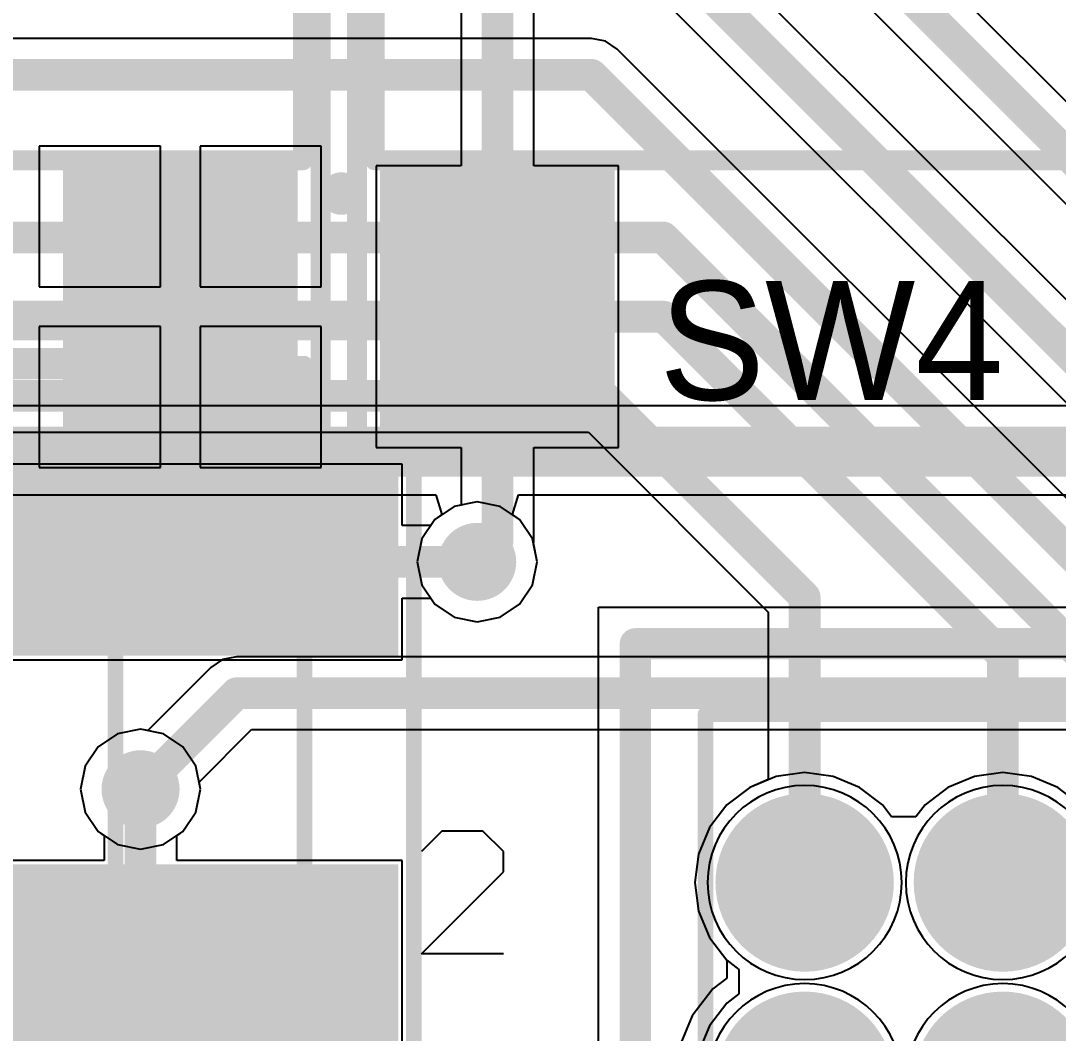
# Model space of a CAD drawing. Header units: millimetres. Extents: x 3.6 to 6.79, y 1.07 to 2.73.
# Drawn here: x 4.328 to 4.5897, y 2.1702 to 2.4257 of the extents above; entities that cross this region are included whole.
import ezdxf

# ---------------------------------------------------------------- set-up
doc = ezdxf.new("R2010")
doc.units = ezdxf.units.MM
doc.header["$MEASUREMENT"] = 0
for name, color, linetype in [('BottomLayer', 5, 'Continuous'), ('BottomOverlay', 54, 'Continuous'), ('BottomPaste', 16, 'Continuous'), ('BottomSolder', 6, 'Continuous'), ('Mechanical11', 56, 'Continuous'), ('Mechanical13', 56, 'Continuous'), ('Mechanical15', 56, 'Continuous'), ('MidLayer1', 16, 'Continuous'), ('MidLayer2', 76, 'Continuous'), ('MultiLayer', 9, 'Continuous'), ('PadHoleLayer', 156, 'Continuous'), ('TopLayer', 1, 'Continuous'), ('TopOverlay', 2, 'Continuous'), ('TopPaste', 8, 'Continuous'), ('TopSolder', 216, 'Continuous'), ('ViaHoleLayer', 16, 'Continuous')]:
    doc.layers.add(name, color=color, linetype=linetype)

# ---------------------------------------------------------------- blocks, each defined once
blk = doc.blocks.new('61031621121_B_11')
at = {"layer": 'BottomLayer'}
for points in [[(0.23031, -0.16732), (0.26969, -0.16732), (0.23031, -0.04528), (0.26969, -0.04528)], [(0.33032, -0.16732), (0.36968, -0.16732), (0.33032, -0.04528), (0.36968, -0.04528)]]:
    blk.add_solid(points, dxfattribs=at)
at = {"layer": 'BottomOverlay', "const_width": 0.00787}
for points in [[(0.4, 0.1), (0.4, -0.1)], [(0.38071, -0.1), (0.4, -0.1)]]:
    blk.add_lwpolyline(points, dxfattribs=at)
at = {"layer": 'BottomOverlay', "const_width": 0.00394}
for points in [[(0.37874, -0.1, 1), (0.38268, -0.1, 1)], [(0.39803, -0.1, 1), (0.40197, -0.1, 1)], [(0.39803, -0.1, 1), (0.40197, -0.1, 1)]]:
    blk.add_lwpolyline(points, format="xyb", close=True, dxfattribs=at)
at = {"layer": 'BottomPaste'}
for points in [[(0.23031, -0.16732), (0.26969, -0.16732), (0.23031, -0.04528), (0.26969, -0.04528)], [(0.33032, -0.16732), (0.36968, -0.16732), (0.33032, -0.04528), (0.36968, -0.04528)]]:
    blk.add_solid(points, dxfattribs=at)
at = {"layer": 'BottomSolder'}
for points in [[(0.22631, -0.17132), (0.27369, -0.17132), (0.22631, -0.04128), (0.27369, -0.04128)], [(0.32632, -0.17132), (0.37368, -0.17132), (0.32632, -0.04128), (0.37368, -0.04128)]]:
    blk.add_solid(points, dxfattribs=at)
at = {"layer": 'Mechanical11', "const_width": 0.00394}
for points in [[(0.4, 0.1), (0.4, -0.1)], [(-0.4, -0.1), (0.4, -0.1)]]:
    blk.add_lwpolyline(points, dxfattribs=at)
at = {"layer": 'Mechanical11', "const_width": 0.00197}
blk.add_lwpolyline([(0.39902, -0.1, 1), (0.40098, -0.1, 1)], format="xyb", close=True, dxfattribs=at)
blk.add_lwpolyline([(0.39902, -0.1, 1), (0.40098, -0.1, 1)], format="xyb", close=True, dxfattribs=at)
at = {"layer": 'Mechanical13', "const_width": 0.00394}
for points in [[(0.4, 0.14764), (0.4, -0.14764)], [(-0.4, -0.14764), (0.4, -0.14764)]]:
    blk.add_lwpolyline(points, dxfattribs=at)
at = {"layer": 'Mechanical13', "const_width": 0.00197}
blk.add_lwpolyline([(0.39902, -0.14764, 1), (0.40098, -0.14764, 1)], format="xyb", close=True, dxfattribs=at)
blk.add_lwpolyline([(0.39902, -0.14764, 1), (0.40098, -0.14764, 1)], format="xyb", close=True, dxfattribs=at)
at = {"layer": 'Mechanical15', "const_width": 0.00394}
for points in [[(0.40787, 0.1752), (0.40787, -0.1752)], [(-0.40787, -0.1752), (0.40787, -0.1752)]]:
    blk.add_lwpolyline(points, dxfattribs=at)
at = {"layer": 'Mechanical15', "const_width": 0.00197}
blk.add_lwpolyline([(0.40689, -0.1752, 1), (0.40886, -0.1752, 1)], format="xyb", close=True, dxfattribs=at)
blk.add_lwpolyline([(0.40689, -0.1752, 1), (0.40886, -0.1752, 1)], format="xyb", close=True, dxfattribs=at)
blk = doc.blocks.new('SW2_SMD_30')
at = {"layer": 'Mechanical15', "const_width": 0.005}
for points in [[(-0.19685, 0.12402), (-0.19685, -0.12402)], [(-0.19685, 0.12402), (0.19685, 0.12402)]]:
    blk.add_lwpolyline(points, dxfattribs=at)
at = {"layer": 'Mechanical15', "const_width": 0.0025}
blk.add_lwpolyline([(-0.1981, 0.12402, 1), (-0.1956, 0.12402, 1)], format="xyb", close=True, dxfattribs=at)
blk.add_lwpolyline([(-0.1981, 0.12402, 1), (-0.1956, 0.12402, 1)], format="xyb", close=True, dxfattribs=at)
at = {"layer": 'TopLayer'}
blk.add_solid([(-0.18701, 0.06299), (-0.12598, 0.06299), (-0.18701, 0.11417), (-0.12598, 0.11417)], dxfattribs=at)
at = {"layer": 'TopOverlay'}
for points, const_width in [([(-0.12653, 0.12795, 1), (-0.12937, 0.12795, 1)], 0.00787), ([(-0.13134, 0.12795, 1), (-0.1274, 0.12795, 1)], 0.00394), ([(-0.1285, 0.12795, 1), (-0.12456, 0.12795, 1)], 0.00394), ([(-0.1208, 0.11955, 1), (-0.1183, 0.11955, 1)], 0.0025), ([(-0.1208, 0.11955, 1), (-0.1183, 0.11955, 1)], 0.0025)]:
    blk.add_lwpolyline(points, format="xyb", close=True, dxfattribs=dict(at, const_width=const_width))
at = {"layer": 'TopOverlay', "const_width": 0.005}
for points in [[(-0.11955, 0.11955), (0.11955, 0.11955)], [(-0.11955, 0.11955), (-0.11955, -0.11955)]]:
    blk.add_lwpolyline(points, dxfattribs=at)
at = {"layer": 'TopPaste'}
blk.add_solid([(-0.18701, 0.06299), (-0.12598, 0.06299), (-0.18701, 0.11417), (-0.12598, 0.11417)], dxfattribs=at)
at = {"layer": 'TopSolder'}
blk.add_solid([(-0.19101, 0.05899), (-0.12198, 0.05899), (-0.19101, 0.11817), (-0.12198, 0.11817)], dxfattribs=at)
blk = doc.blocks.new('SW2_SMD_31')
at = {"layer": 'Mechanical15', "const_width": 0.005}
for points in [[(-0.19685, 0.12402), (-0.19685, -0.12402)], [(-0.19685, -0.12402), (0.19685, -0.12402)]]:
    blk.add_lwpolyline(points, dxfattribs=at)
at = {"layer": 'Mechanical15', "const_width": 0.0025}
blk.add_lwpolyline([(-0.1981, -0.12402, 1), (-0.1956, -0.12402, 1)], format="xyb", close=True, dxfattribs=at)
blk.add_lwpolyline([(-0.1981, -0.12402, 1), (-0.1956, -0.12402, 1)], format="xyb", close=True, dxfattribs=at)
at = {"layer": 'TopLayer'}
blk.add_solid([(-0.18701, -0.11417), (-0.12598, -0.11417), (-0.18701, -0.06299), (-0.12598, -0.06299)], dxfattribs=at)
at = {"layer": 'TopOverlay', "const_width": 0.005}
for points in [[(-0.11955, 0.11955), (-0.11955, -0.11955)], [(-0.11955, -0.11955), (0.11955, -0.11955)]]:
    blk.add_lwpolyline(points, dxfattribs=at)
at = {"layer": 'TopOverlay', "const_width": 0.0025}
blk.add_lwpolyline([(-0.1208, -0.11955, 1), (-0.1183, -0.11955, 1)], format="xyb", close=True, dxfattribs=at)
blk.add_lwpolyline([(-0.1208, -0.11955, 1), (-0.1183, -0.11955, 1)], format="xyb", close=True, dxfattribs=at)
at = {"layer": 'TopPaste'}
blk.add_solid([(-0.18701, -0.11417), (-0.12598, -0.11417), (-0.18701, -0.06299), (-0.12598, -0.06299)], dxfattribs=at)
at = {"layer": 'TopSolder'}
blk.add_solid([(-0.19101, -0.11817), (-0.12198, -0.11817), (-0.19101, -0.05899), (-0.12198, -0.05899)], dxfattribs=at)
blk = doc.blocks.new('SAMTEC_FTS_108_04_X_D_115')
at = {"layer": 'BottomLayer', "const_width": 0.0225}
for points in [[(-0.18625, 0.025, 1), (-0.16375, 0.025, 1)], [(-0.13625, 0.025, 1), (-0.11375, 0.025, 1)], [(-0.18625, -0.025, 1), (-0.16375, -0.025, 1)], [(-0.13625, -0.025, 1), (-0.11375, -0.025, 1)]]:
    blk.add_lwpolyline(points, format="xyb", close=True, dxfattribs=at)
at = {"layer": 'BottomSolder'}
for points in [[(-0.15051, 0.025, 1), (-0.19949, 0.025, 1)], [(-0.10051, 0.025, 1), (-0.14949, 0.025, 1)], [(-0.19949, 0.025, 1), (-0.19949, 0.025, 1)], [(-0.15051, 0.025, 1), (-0.15051, 0.025, 1)], [(-0.14949, 0.025, 1), (-0.14949, 0.025, 1)], [(-0.15051, -0.025, 1), (-0.19949, -0.025, 1)], [(-0.10051, -0.025, 1), (-0.14949, -0.025, 1)]]:
    blk.add_lwpolyline(points, format="xyb", close=True, dxfattribs=at)
at = {"layer": 'BottomSolder', "const_width": 0.0225}
for points in [[(-0.18625, 0.025, 1), (-0.16375, 0.025, 1)], [(-0.13625, 0.025, 1), (-0.11375, 0.025, 1)], [(-0.18625, -0.025, 1), (-0.16375, -0.025, 1)], [(-0.13625, -0.025, 1), (-0.11375, -0.025, 1)]]:
    blk.add_lwpolyline(points, format="xyb", close=True, dxfattribs=at)
at = {"layer": 'Mechanical13'}
for p, q in [((-0.26649, 0.038), (-0.27165, 0.03283)), ((-0.25616, 0.038), (-0.26649, 0.038)), ((-0.25099, 0.03283), (-0.25616, 0.038)), ((-0.25099, 0.02767), (-0.25099, 0.03283)), ((-0.27165, 0.00701), (-0.25099, 0.02767)), ((-0.25099, 0.00701), (-0.27165, 0.00701))]:
    blk.add_line(p, q, dxfattribs=at)
at = {"layer": 'Mechanical13', "const_width": 0.00394}
for points in [[(-0.21772, -0.08524), (-0.21772, 0.08524)], [(-0.21772, 0.08524), (0.21772, 0.08524)], [(-0.2, -0.06748), (-0.2, 0.06748)], [(-0.2, 0.06748), (-0.15, 0.06748)], [(-0.15, 0.06748), (-0.1, 0.06748)], [(-0.18299, 0.03299), (-0.16701, 0.03299)], [(-0.18299, 0.01701), (-0.18299, 0.03299)], [(-0.16701, 0.01701), (-0.16701, 0.03299)], [(-0.13299, 0.01701), (-0.13299, 0.03299)], [(-0.13299, 0.03299), (-0.11701, 0.03299)], [(-0.11701, 0.01701), (-0.11701, 0.03299)], [(-0.18299, 0.01701), (-0.16701, 0.01701)], [(-0.13299, 0.01701), (-0.11701, 0.01701)]]:
    blk.add_lwpolyline(points, dxfattribs=at)
at = {"layer": 'Mechanical13', "const_width": 0.00197}
for points in [[(-0.2187, 0.08524, 1), (-0.21673, 0.08524, 1)], [(-0.2187, 0.08524, 1), (-0.21673, 0.08524, 1)], [(-0.20098, 0.06748, 1), (-0.19902, 0.06748, 1)], [(-0.20098, 0.06748, 1), (-0.19902, 0.06748, 1)], [(-0.15098, 0.06748, 1), (-0.14902, 0.06748, 1)], [(-0.15098, 0.06748, 1), (-0.14902, 0.06748, 1)], [(-0.18398, 0.03299, 1), (-0.18201, 0.03299, 1)], [(-0.18398, 0.03299, 1), (-0.18201, 0.03299, 1)], [(-0.16799, 0.03299, 1), (-0.16602, 0.03299, 1)], [(-0.16799, 0.03299, 1), (-0.16602, 0.03299, 1)], [(-0.13398, 0.03299, 1), (-0.13201, 0.03299, 1)], [(-0.13398, 0.03299, 1), (-0.13201, 0.03299, 1)], [(-0.11799, 0.03299, 1), (-0.11602, 0.03299, 1)], [(-0.11799, 0.03299, 1), (-0.11602, 0.03299, 1)], [(-0.18398, 0.01701, 1), (-0.18201, 0.01701, 1)], [(-0.18398, 0.01701, 1), (-0.18201, 0.01701, 1)], [(-0.16799, 0.01701, 1), (-0.16602, 0.01701, 1)], [(-0.16799, 0.01701, 1), (-0.16602, 0.01701, 1)], [(-0.13398, 0.01701, 1), (-0.13201, 0.01701, 1)], [(-0.13398, 0.01701, 1), (-0.13201, 0.01701, 1)], [(-0.11799, 0.01701, 1), (-0.11602, 0.01701, 1)], [(-0.11799, 0.01701, 1), (-0.11602, 0.01701, 1)]]:
    blk.add_lwpolyline(points, format="xyb", close=True, dxfattribs=at)
at = {"layer": 'Mechanical15'}
for p, q in [((-0.22697, -0.09449), (-0.22697, 0.09449)), ((-0.22697, 0.09449), (0.22697, 0.09449))]:
    blk.add_line(p, q, dxfattribs=at)
at = {"layer": 'MidLayer1', "const_width": 0.0225}
for points in [[(-0.18625, 0.025, 1), (-0.16375, 0.025, 1)], [(-0.13625, 0.025, 1), (-0.11375, 0.025, 1)], [(-0.18625, -0.025, 1), (-0.16375, -0.025, 1)], [(-0.13625, -0.025, 1), (-0.11375, -0.025, 1)]]:
    blk.add_lwpolyline(points, format="xyb", close=True, dxfattribs=at)
at = {"layer": 'MidLayer2', "const_width": 0.0225}
for points in [[(-0.18625, 0.025, 1), (-0.16375, 0.025, 1)], [(-0.13625, 0.025, 1), (-0.11375, 0.025, 1)], [(-0.18625, -0.025, 1), (-0.16375, -0.025, 1)], [(-0.13625, -0.025, 1), (-0.11375, -0.025, 1)]]:
    blk.add_lwpolyline(points, format="xyb", close=True, dxfattribs=at)
at = {"layer": 'MultiLayer', "const_width": 0.0225}
for points in [[(-0.18625, 0.025, 1), (-0.16375, 0.025, 1)], [(-0.13625, 0.025, 1), (-0.11375, 0.025, 1)], [(-0.18625, -0.025, 1), (-0.16375, -0.025, 1)], [(-0.13625, -0.025, 1), (-0.11375, -0.025, 1)]]:
    blk.add_lwpolyline(points, format="xyb", close=True, dxfattribs=at)
at = {"layer": 'PadHoleLayer', "const_width": 0.01398}
for points in [[(-0.18199, 0.025, 1), (-0.16801, 0.025, 1)], [(-0.13199, 0.025, 1), (-0.11801, 0.025, 1)], [(-0.18199, -0.025, 1), (-0.16801, -0.025, 1)], [(-0.13199, -0.025, 1), (-0.11801, -0.025, 1)]]:
    blk.add_lwpolyline(points, format="xyb", close=True, dxfattribs=at)
at = {"layer": 'TopLayer', "const_width": 0.0225}
for points in [[(-0.18625, 0.025, 1), (-0.16375, 0.025, 1)], [(-0.13625, 0.025, 1), (-0.11375, 0.025, 1)], [(-0.18625, -0.025, 1), (-0.16375, -0.025, 1)], [(-0.13625, -0.025, 1), (-0.11375, -0.025, 1)]]:
    blk.add_lwpolyline(points, format="xyb", close=True, dxfattribs=at)
at = {"layer": 'TopOverlay'}
for p, q in [((-0.26649, 0.038), (-0.27165, 0.03283)), ((-0.25616, 0.038), (-0.26649, 0.038)), ((-0.25099, 0.03283), (-0.25616, 0.038)), ((-0.25099, 0.02767), (-0.25099, 0.03283)), ((-0.27165, 0.00701), (-0.25099, 0.02767)), ((-0.25099, 0.00701), (-0.27165, 0.00701))]:
    blk.add_line(p, q, dxfattribs=at)
at = {"layer": 'TopOverlay', "const_width": 0.00787}
for points in [[(-0.21772, -0.08524), (-0.21772, 0.08524)], [(-0.21772, 0.08524), (0.21772, 0.08524)]]:
    blk.add_lwpolyline(points, dxfattribs=at)
at = {"layer": 'TopOverlay', "const_width": 0.00394}
blk.add_lwpolyline([(-0.21968, 0.08524, 1), (-0.21575, 0.08524, 1)], format="xyb", close=True, dxfattribs=at)
blk.add_lwpolyline([(-0.21968, 0.08524, 1), (-0.21575, 0.08524, 1)], format="xyb", close=True, dxfattribs=at)
at = {"layer": 'TopSolder'}
for points in [[(-0.15051, 0.025, 1), (-0.19949, 0.025, 1)], [(-0.10051, 0.025, 1), (-0.14949, 0.025, 1)], [(-0.19949, 0.025, 1), (-0.19949, 0.025, 1)], [(-0.15051, 0.025, 1), (-0.15051, 0.025, 1)], [(-0.14949, 0.025, 1), (-0.14949, 0.025, 1)], [(-0.15051, -0.025, 1), (-0.19949, -0.025, 1)], [(-0.10051, -0.025, 1), (-0.14949, -0.025, 1)]]:
    blk.add_lwpolyline(points, format="xyb", close=True, dxfattribs=at)
at = {"layer": 'TopSolder', "const_width": 0.0225}
for points in [[(-0.18625, 0.025, 1), (-0.16375, 0.025, 1)], [(-0.13625, 0.025, 1), (-0.11375, 0.025, 1)], [(-0.18625, -0.025, 1), (-0.16375, -0.025, 1)], [(-0.13625, -0.025, 1), (-0.11375, -0.025, 1)]]:
    blk.add_lwpolyline(points, format="xyb", close=True, dxfattribs=at)

msp = doc.modelspace()

# ---------------------------------------------------------------- linework, layer by layer
at = {"layer": 'BottomLayer'}
for p, q in [((4.76389, 2.23309), (4.51449, 2.48249)), ((4.5042, 2.46682), (4.73065, 2.24037)), ((4.71387, 2.23308), (4.49847, 2.44849)), ((4.48818, 2.43282), (4.68063, 2.24037)), ((4.47198, 2.42118), (4.09772, 2.42118)), ((4.47549, 2.42048), (4.47198, 2.42118)), ((4.47846, 2.41849), (4.47549, 2.42048)), ((4.66387, 2.23308), (4.47846, 2.41849)), ((4.06, 2.32182), (4.4712, 2.32182)), ((4.4712, 2.32182), (4.51656, 2.27646)), ((4.42424, 2.31383), (4.2922, 2.31383)), ((4.42424, 2.29832), (4.42424, 2.31383)), ((4.43735, 2.30312), (4.43244, 2.29984)), ((4.44314, 2.30428), (4.43735, 2.30312)), ((4.44893, 2.30312), (4.44314, 2.30428)), ((4.45384, 2.29984), (4.44893, 2.30312)), ((4.43142, 2.29832), (4.42424, 2.29832)), ((4.43244, 2.29984), (4.43142, 2.29832)), ((4.45712, 2.29493), (4.45384, 2.29984)), ((4.45828, 2.28914), (4.45712, 2.29493)), ((4.45712, 2.28335), (4.45828, 2.28914)), ((4.45384, 2.27844), (4.45712, 2.28335)), ((4.42424, 2.26446), (4.42424, 2.27997)), ((4.42424, 2.27997), (4.43142, 2.27997)), ((4.43142, 2.27997), (4.43244, 2.27844)), ((4.43244, 2.27844), (4.43735, 2.27516)), ((4.44893, 2.27516), (4.45384, 2.27844)), ((4.43735, 2.27516), (4.44314, 2.27401)), ((4.44314, 2.27401), (4.44893, 2.27516)), ((4.51656, 2.27646), (4.51656, 2.2342)), ((4.2922, 2.26446), (4.42424, 2.26446)), ((4.35243, 2.24576), (4.34752, 2.24248)), ((4.35822, 2.24691), (4.35243, 2.24576)), ((4.36401, 2.24576), (4.35822, 2.24691)), ((4.36892, 2.24248), (4.36401, 2.24576)), ((4.34752, 2.24248), (4.34424, 2.23757)), ((4.3722, 2.23757), (4.36892, 2.24248)), ((4.34424, 2.23757), (4.34309, 2.23178)), ((4.37335, 2.23178), (4.3722, 2.23757)), ((4.51656, 2.2342), (4.51187, 2.23226)), ((4.34309, 2.23178), (4.34424, 2.22599)), ((4.3722, 2.22599), (4.37335, 2.23178)), ((4.51187, 2.23226), (4.50613, 2.22785)), ((4.50613, 2.22785), (4.50172, 2.2221)), ((4.34424, 2.22599), (4.34752, 2.22108)), ((4.36892, 2.22108), (4.3722, 2.22599)), ((4.50172, 2.2221), (4.49895, 2.21542)), ((4.34752, 2.22108), (4.34904, 2.22006)), ((4.34904, 2.22006), (4.34904, 2.21383)), ((4.3674, 2.22006), (4.36892, 2.22108)), ((4.3674, 2.21383), (4.3674, 2.22006)), ((4.49895, 2.21542), (4.498, 2.20824)), ((4.34904, 2.21383), (4.2922, 2.21383)), ((4.42424, 2.21383), (4.3674, 2.21383)), ((4.42424, 2.16446), (4.42424, 2.21383)), ((4.498, 2.20824), (4.49895, 2.20106)), ((4.49895, 2.20106), (4.50172, 2.19437)), ((4.50172, 2.19437), (4.50613, 2.18862)), ((4.50613, 2.18862), (4.50914, 2.18631)), ((4.50914, 2.18631), (4.50914, 2.18016)), ((4.50914, 2.18016), (4.50613, 2.17785)), ((4.50613, 2.17785), (4.50172, 2.1721)), ((4.50172, 2.1721), (4.49895, 2.16542))]:
    msp.add_line(p, q, dxfattribs=at)
at = {"layer": 'BottomLayer', "const_width": 0.008}
for points in [[(4.508, 2.476), (4.77574, 2.20826)], [(4.49198, 2.442), (4.72574, 2.20824)], [(4.086, 2.412), (4.47198, 2.412)], [(4.47198, 2.412), (4.67574, 2.20824)], [(4.284, 2.371), (4.49, 2.371)], [(4.49, 2.371), (4.62574, 2.23526)], [(4.08, 2.351), (4.4902, 2.351)], [(4.4902, 2.351), (4.57574, 2.26546)], [(4.06, 2.331), (4.475, 2.331)], [(4.475, 2.331), (4.52574, 2.28026)], [(4.35822, 2.28914), (4.44314, 2.28914)], [(4.52574, 2.20824), (4.52574, 2.28026)], [(4.57574, 2.20824), (4.57574, 2.26546)], [(4.35822, 2.18914), (4.35822, 2.23178)]]:
    msp.add_lwpolyline(points, dxfattribs=at)
at = {"layer": 'BottomLayer'}
for points, const_width in [([(4.46998, 2.412, 1), (4.47398, 2.412, 1)], 0.004), ([(4.46998, 2.412, 1), (4.47398, 2.412, 1)], 0.004), ([(4.488, 2.371, 1), (4.492, 2.371, 1)], 0.004), ([(4.488, 2.371, 1), (4.492, 2.371, 1)], 0.004), ([(4.4882, 2.351, 1), (4.4922, 2.351, 1)], 0.004), ([(4.4882, 2.351, 1), (4.4922, 2.351, 1)], 0.004), ([(4.473, 2.331, 1), (4.477, 2.331, 1)], 0.004), ([(4.473, 2.331, 1), (4.477, 2.331, 1)], 0.004), ([(4.43822, 2.28914, 1), (4.44806, 2.28914, 1)], 0.00984), ([(4.35622, 2.28914, 1), (4.36022, 2.28914, 1)], 0.004), ([(4.44114, 2.28914, 1), (4.44514, 2.28914, 1)], 0.004), ([(4.52374, 2.28026, 1), (4.52774, 2.28026, 1)], 0.004), ([(4.52374, 2.28026, 1), (4.52774, 2.28026, 1)], 0.004), ([(4.57374, 2.26546, 1), (4.57774, 2.26546, 1)], 0.004), ([(4.57374, 2.26546, 1), (4.57774, 2.26546, 1)], 0.004), ([(4.3533, 2.23178, 1), (4.36314, 2.23178, 1)], 0.00984), ([(4.35622, 2.23178, 1), (4.36022, 2.23178, 1)], 0.004), ([(4.52374, 2.20824, 1), (4.52774, 2.20824, 1)], 0.004), ([(4.57374, 2.20824, 1), (4.57774, 2.20824, 1)], 0.004), ([(4.35622, 2.18914, 1), (4.36022, 2.18914, 1)], 0.004)]:
    msp.add_lwpolyline(points, format="xyb", close=True, dxfattribs=dict(at, const_width=const_width))
at = {"layer": 'MidLayer1'}
for p, q in [((5.4732, 2.32849), (4.17227, 2.32849)), ((4.23126, 2.30606), (4.43274, 2.30606)), ((4.43274, 2.30606), (4.43426, 2.30106)), ((4.45203, 2.30106), (4.45354, 2.30606)), ((4.45354, 2.30606), (4.94595, 2.30606)), ((4.43426, 2.30106), (4.43244, 2.29984)), ((4.45384, 2.29984), (4.45203, 2.30106)), ((4.43244, 2.29984), (4.42916, 2.29493)), ((4.45712, 2.29493), (4.45384, 2.29984)), ((4.42916, 2.29493), (4.42801, 2.28914)), ((4.45828, 2.28914), (4.45712, 2.29493)), ((4.42801, 2.28914), (4.42916, 2.28335)), ((4.45712, 2.28335), (4.45828, 2.28914)), ((4.42916, 2.28335), (4.43244, 2.27844)), ((4.45384, 2.27844), (4.45712, 2.28335)), ((4.43244, 2.27844), (4.43735, 2.27516)), ((4.44893, 2.27516), (4.45384, 2.27844)), ((4.43735, 2.27516), (4.44314, 2.27401)), ((4.44314, 2.27401), (4.44893, 2.27516)), ((4.35243, 2.24576), (4.34752, 2.24248)), ((4.35822, 2.24691), (4.35243, 2.24576)), ((4.36401, 2.24576), (4.35822, 2.24691)), ((4.36892, 2.24248), (4.36401, 2.24576)), ((4.34752, 2.24248), (4.34424, 2.23757)), ((4.3722, 2.23757), (4.36892, 2.24248)), ((4.34424, 2.23757), (4.34309, 2.23178)), ((4.37335, 2.23178), (4.3722, 2.23757)), ((4.51856, 2.23503), (4.51187, 2.23226)), ((4.52574, 2.23597), (4.51856, 2.23503)), ((4.53292, 2.23503), (4.52574, 2.23597)), ((4.53961, 2.23226), (4.53292, 2.23503)), ((4.56856, 2.23503), (4.56187, 2.23226)), ((4.57574, 2.23597), (4.56856, 2.23503)), ((4.58292, 2.23503), (4.57574, 2.23597)), ((4.58961, 2.23226), (4.58292, 2.23503)), ((4.34309, 2.23178), (4.34424, 2.22599)), ((4.3722, 2.22599), (4.37335, 2.23178)), ((4.51187, 2.23226), (4.50613, 2.22785)), ((4.54535, 2.22785), (4.53961, 2.23226)), ((4.56187, 2.23226), (4.55613, 2.22785)), ((4.59535, 2.22785), (4.58961, 2.23226)), ((4.50613, 2.22785), (4.50172, 2.2221)), ((4.54767, 2.22483), (4.54535, 2.22785)), ((4.55613, 2.22785), (4.55381, 2.22483)), ((4.34424, 2.22599), (4.34752, 2.22108)), ((4.36892, 2.22108), (4.3722, 2.22599)), ((4.55381, 2.22483), (4.54767, 2.22483)), ((4.50172, 2.2221), (4.49895, 2.21542)), ((4.34752, 2.22108), (4.35243, 2.2178)), ((4.36401, 2.2178), (4.36892, 2.22108)), ((4.35243, 2.2178), (4.35822, 2.21665)), ((4.35822, 2.21665), (4.36401, 2.2178)), ((4.49895, 2.21542), (4.498, 2.20824)), ((4.498, 2.20824), (4.49895, 2.20106)), ((4.49895, 2.20106), (4.50172, 2.19437)), ((4.50172, 2.19437), (4.50613, 2.18862)), ((4.50613, 2.18862), (4.50613, 2.18415)), ((4.50613, 2.18415), (4.50256, 2.18142)), ((4.50256, 2.18142), (4.49735, 2.17463)), ((4.49735, 2.17463), (4.49408, 2.16672))]:
    msp.add_line(p, q, dxfattribs=at)
at = {"layer": 'MidLayer1', "const_width": 0.012}
msp.add_lwpolyline([(4.17227, 2.31727), (5.4732, 2.31727)], dxfattribs=at)
at = {"layer": 'MidLayer1', "const_width": 0.00984}
for points in [[(4.43822, 2.28914, 1), (4.44806, 2.28914, 1)], [(4.3533, 2.23178, 1), (4.36314, 2.23178, 1)]]:
    msp.add_lwpolyline(points, format="xyb", close=True, dxfattribs=at)
at = {"layer": 'MidLayer2'}
for p, q in [((4.43735, 2.30312), (4.43244, 2.29984)), ((4.44314, 2.30428), (4.43735, 2.30312)), ((4.44893, 2.30312), (4.44314, 2.30428)), ((4.45384, 2.29984), (4.44893, 2.30312)), ((4.43244, 2.29984), (4.42916, 2.29493)), ((4.45712, 2.29493), (4.45384, 2.29984)), ((4.42916, 2.29493), (4.42801, 2.28914)), ((4.45828, 2.28914), (4.45712, 2.29493)), ((4.42801, 2.28914), (4.42916, 2.28335)), ((4.45712, 2.28335), (4.45828, 2.28914)), ((4.42916, 2.28335), (4.43244, 2.27844)), ((4.45384, 2.27844), (4.45712, 2.28335)), ((4.43244, 2.27844), (4.43735, 2.27516)), ((4.44893, 2.27516), (4.45384, 2.27844)), ((4.43735, 2.27516), (4.44314, 2.27401)), ((4.44314, 2.27401), (4.44893, 2.27516)), ((4.35243, 2.24576), (4.34752, 2.24248)), ((4.35822, 2.24691), (4.35243, 2.24576)), ((4.36401, 2.24576), (4.35822, 2.24691)), ((4.36892, 2.24248), (4.36401, 2.24576)), ((4.34752, 2.24248), (4.34424, 2.23757)), ((4.3722, 2.23757), (4.36892, 2.24248)), ((4.34424, 2.23757), (4.34309, 2.23178)), ((4.37335, 2.23178), (4.3722, 2.23757)), ((4.51856, 2.23503), (4.51187, 2.23226)), ((4.52574, 2.23597), (4.51856, 2.23503)), ((4.53292, 2.23503), (4.52574, 2.23597)), ((4.53961, 2.23226), (4.53292, 2.23503)), ((4.56856, 2.23503), (4.56187, 2.23226)), ((4.57574, 2.23597), (4.56856, 2.23503)), ((4.58292, 2.23503), (4.57574, 2.23597)), ((4.58961, 2.23226), (4.58292, 2.23503)), ((4.34309, 2.23178), (4.34424, 2.22599)), ((4.3722, 2.22599), (4.37335, 2.23178)), ((4.51187, 2.23226), (4.50613, 2.22785)), ((4.54535, 2.22785), (4.53961, 2.23226)), ((4.56187, 2.23226), (4.55613, 2.22785)), ((4.59535, 2.22785), (4.58961, 2.23226)), ((4.50613, 2.22785), (4.50172, 2.2221)), ((4.54767, 2.22483), (4.54535, 2.22785)), ((4.55613, 2.22785), (4.55381, 2.22483)), ((4.34424, 2.22599), (4.34752, 2.22108)), ((4.36892, 2.22108), (4.3722, 2.22599)), ((4.55381, 2.22483), (4.54767, 2.22483)), ((4.50172, 2.2221), (4.49895, 2.21542)), ((4.34752, 2.22108), (4.35243, 2.2178)), ((4.36401, 2.2178), (4.36892, 2.22108)), ((4.35243, 2.2178), (4.35822, 2.21665)), ((4.35822, 2.21665), (4.36401, 2.2178)), ((4.49895, 2.21542), (4.498, 2.20824)), ((4.498, 2.20824), (4.49895, 2.20106)), ((4.49895, 2.20106), (4.50172, 2.19437)), ((4.50172, 2.19437), (4.50613, 2.18862)), ((4.50613, 2.18862), (4.50914, 2.18631)), ((4.50914, 2.18631), (4.50914, 2.18016)), ((4.50914, 2.18016), (4.50613, 2.17785)), ((4.50613, 2.17785), (4.50172, 2.1721)), ((4.50172, 2.1721), (4.49895, 2.16542))]:
    msp.add_line(p, q, dxfattribs=at)
at = {"layer": 'MidLayer2', "const_width": 0.00984}
for points in [[(4.43822, 2.28914, 1), (4.44806, 2.28914, 1)], [(4.3533, 2.23178, 1), (4.36314, 2.23178, 1)]]:
    msp.add_lwpolyline(points, format="xyb", close=True, dxfattribs=at)
at = {"layer": 'MultiLayer', "const_width": 0.00984}
for points in [[(4.43822, 2.28914, 1), (4.44806, 2.28914, 1)], [(4.3533, 2.23178, 1), (4.36314, 2.23178, 1)]]:
    msp.add_lwpolyline(points, format="xyb", close=True, dxfattribs=at)
at = {"layer": 'TopLayer'}
for p, q in [((4.43906, 2.63098), (4.43906, 2.38902)), ((4.45741, 2.38902), (4.45741, 2.63098)), ((4.36323, 2.39402), (4.33264, 2.39402)), ((4.33264, 2.39402), (4.33264, 2.3585)), ((4.36323, 2.3585), (4.36323, 2.39402)), ((4.40382, 2.39402), (4.37323, 2.39402)), ((4.37323, 2.39402), (4.37323, 2.3585)), ((4.40382, 2.3585), (4.40382, 2.39402)), ((4.43906, 2.38902), (4.41764, 2.38902)), ((4.41764, 2.38902), (4.41764, 2.31799)), ((4.47882, 2.38902), (4.45741, 2.38902)), ((4.47882, 2.31799), (4.47882, 2.38902)), ((4.33264, 2.3585), (4.36323, 2.3585)), ((4.37323, 2.3585), (4.40382, 2.3585)), ((4.36323, 2.3485), (4.33264, 2.3485)), ((4.33264, 2.3485), (4.33264, 2.31299)), ((4.36323, 2.31299), (4.36323, 2.3485)), ((4.40382, 2.3485), (4.37323, 2.3485)), ((4.37323, 2.3485), (4.37323, 2.31299)), ((4.40382, 2.31299), (4.40382, 2.3485)), ((4.41764, 2.31799), (4.43906, 2.31799)), ((4.43906, 2.31799), (4.43906, 2.30346)), ((4.45741, 2.29423), (4.45741, 2.31799)), ((4.45741, 2.31799), (4.47882, 2.31799)), ((4.33264, 2.31299), (4.36323, 2.31299)), ((4.37323, 2.31299), (4.40382, 2.31299)), ((4.43735, 2.30312), (4.43244, 2.29984)), ((4.43906, 2.30346), (4.43735, 2.30312)), ((4.43244, 2.29984), (4.42916, 2.29493)), ((4.42916, 2.29493), (4.42801, 2.28914)), ((4.45734, 2.29386), (4.45741, 2.29423)), ((4.45828, 2.28914), (4.45734, 2.29386)), ((4.42801, 2.28914), (4.42916, 2.28335)), ((4.45712, 2.28335), (4.45828, 2.28914)), ((4.42916, 2.28335), (4.43244, 2.27844)), ((4.45384, 2.27844), (4.45712, 2.28335)), ((4.43244, 2.27844), (4.43735, 2.27516)), ((4.44893, 2.27516), (4.45384, 2.27844)), ((4.43735, 2.27516), (4.44314, 2.27401)), ((4.44314, 2.27401), (4.44893, 2.27516)), ((4.37893, 2.26448), (4.37595, 2.26249)), ((4.38244, 2.26518), (4.37893, 2.26448)), ((4.6482, 2.26518), (4.38244, 2.26518)), ((4.37595, 2.26249), (4.36002, 2.24656)), ((4.35243, 2.24576), (4.34752, 2.24248)), ((4.35822, 2.24691), (4.35243, 2.24576)), ((4.36002, 2.24656), (4.35822, 2.24691)), ((4.373, 2.23358), (4.38624, 2.24682)), ((4.38624, 2.24682), (4.652, 2.24682)), ((4.34752, 2.24248), (4.34424, 2.23757)), ((4.34424, 2.23757), (4.34309, 2.23178)), ((4.51856, 2.23503), (4.51187, 2.23226)), ((4.52574, 2.23597), (4.51856, 2.23503)), ((4.53292, 2.23503), (4.52574, 2.23597)), ((4.53961, 2.23226), (4.53292, 2.23503)), ((4.56856, 2.23503), (4.56187, 2.23226)), ((4.57574, 2.23597), (4.56856, 2.23503)), ((4.58292, 2.23503), (4.57574, 2.23597)), ((4.58961, 2.23226), (4.58292, 2.23503)), ((4.37335, 2.23178), (4.373, 2.23358)), ((4.34309, 2.23178), (4.34424, 2.22599)), ((4.3722, 2.22599), (4.37335, 2.23178)), ((4.51187, 2.23226), (4.50613, 2.22785)), ((4.54535, 2.22785), (4.53961, 2.23226)), ((4.56187, 2.23226), (4.55613, 2.22785)), ((4.59535, 2.22785), (4.58961, 2.23226)), ((4.50613, 2.22785), (4.50172, 2.2221)), ((4.54767, 2.22483), (4.54535, 2.22785)), ((4.55613, 2.22785), (4.55381, 2.22483)), ((4.34424, 2.22599), (4.34752, 2.22108)), ((4.36892, 2.22108), (4.3722, 2.22599)), ((4.55381, 2.22483), (4.54767, 2.22483)), ((4.50172, 2.2221), (4.49895, 2.21542)), ((4.34752, 2.22108), (4.35243, 2.2178)), ((4.36401, 2.2178), (4.36892, 2.22108)), ((4.35243, 2.2178), (4.35822, 2.21665)), ((4.35822, 2.21665), (4.36401, 2.2178)), ((4.49895, 2.21542), (4.498, 2.20824)), ((4.498, 2.20824), (4.49895, 2.20106)), ((4.49895, 2.20106), (4.50172, 2.19437)), ((4.50172, 2.19437), (4.50613, 2.18862)), ((4.50613, 2.18862), (4.50914, 2.18631)), ((4.50914, 2.18631), (4.50914, 2.18016)), ((4.50914, 2.18016), (4.50613, 2.17785)), ((4.50613, 2.17785), (4.50172, 2.1721)), ((4.50172, 2.1721), (4.49895, 2.16542))]:
    msp.add_line(p, q, dxfattribs=at)
at = {"layer": 'TopLayer', "const_width": 0.008}
for points in [[(4.44823, 2.3535), (4.44823, 2.6665)], [(4.44823, 2.29423), (4.44823, 2.3535)], [(4.44314, 2.28914), (4.44823, 2.29423)], [(4.35822, 2.23178), (4.38244, 2.256)], [(4.38244, 2.256), (4.652, 2.256)]]:
    msp.add_lwpolyline(points, dxfattribs=at)
at = {"layer": 'TopLayer'}
for points, const_width in [([(4.44623, 2.3535, 1), (4.45023, 2.3535, 1)], 0.004), ([(4.44623, 2.3535, 1), (4.45023, 2.3535, 1)], 0.004), ([(4.43822, 2.28914, 1), (4.44806, 2.28914, 1)], 0.00984), ([(4.44623, 2.29423, 1), (4.45023, 2.29423, 1)], 0.004), ([(4.44623, 2.29423, 1), (4.45023, 2.29423, 1)], 0.004), ([(4.44114, 2.28914, 1), (4.44514, 2.28914, 1)], 0.004), ([(4.38044, 2.256, 1), (4.38444, 2.256, 1)], 0.004), ([(4.38044, 2.256, 1), (4.38444, 2.256, 1)], 0.004), ([(4.3533, 2.23178, 1), (4.36314, 2.23178, 1)], 0.00984), ([(4.35622, 2.23178, 1), (4.36022, 2.23178, 1)], 0.004)]:
    msp.add_lwpolyline(points, format="xyb", close=True, dxfattribs=dict(at, const_width=const_width))
at = {"layer": 'ViaHoleLayer', "const_width": 0.00591}
for points in [[(4.44019, 2.28914, 1), (4.44609, 2.28914, 1)], [(4.35527, 2.23178, 1), (4.36117, 2.23178, 1)]]:
    msp.add_lwpolyline(points, format="xyb", close=True, dxfattribs=at)

# ---------------------------------------------------------------- block references
for name, p, rotation in [('SW2_SMD_31', (4.27965, 2.51), 90), ('SW2_SMD_30', (4.53682, 2.51), 90), ('61031621121_B_11', (4.25192, 1.93914), 90), ('SAMTEC_FTS_108_04_X_D_115', (4.70074, 2.18324), 360)]:
    msp.add_blockref(name, p, dxfattribs=dict(rotation=rotation))

# ---------------------------------------------------------------- texts
at = {"layer": 'TopOverlay'}
msp.add_text('SW4', height=0.03, dxfattribs=at).set_placement((4.489, 2.33))

doc.saveas('drawing.dxf')
